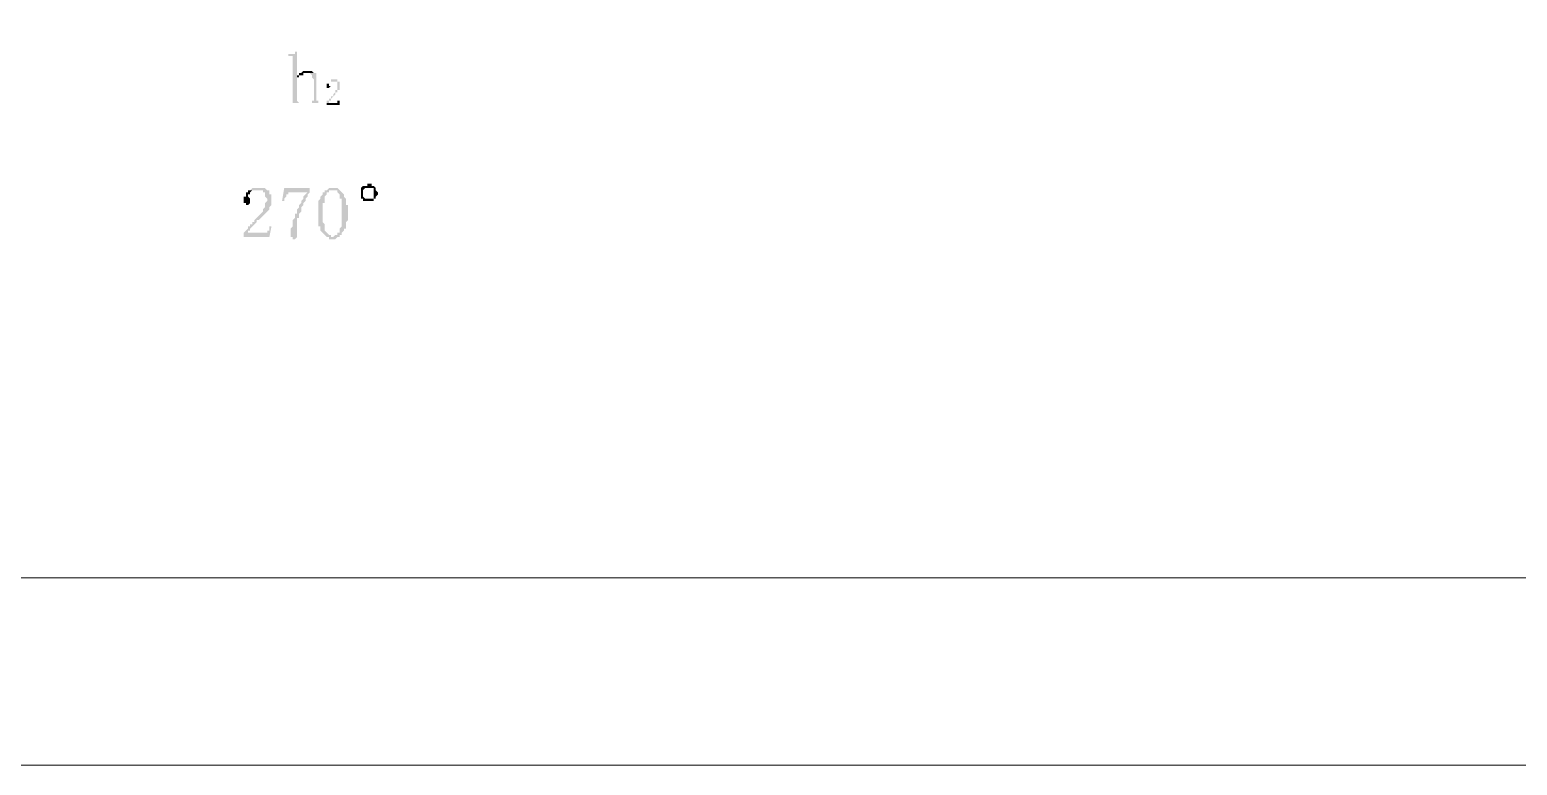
# Model space of a CAD drawing. Header units: millimetres. Extents: x 6 to 291, y 3 to 207.
# Drawn here: x 53.87 to 83.44, y 3.17 to 17.79 of the extents above; entities that cross this region are included whole.
import ezdxf

# ---------------------------------------------------------------- set-up
doc = ezdxf.new("R2010")
doc.units = ezdxf.units.MM

msp = doc.modelspace()

# ---------------------------------------------------------------- hatches: boundary and pattern name
at = {"true_color": 0x00b8b8}
h = msp.add_hatch(color=132, dxfattribs=at)
h.dxf.hatch_style = 2
h.paths.add_polyline_path([(59.181859, 17.356667), (59.139526, 17.356667), (59.139526, 17.314333), (59.012526, 17.314333), (59.012526, 17.272), (59.097192, 17.272), (59.097192, 16.383), (59.097192, 16.340667), (59.012526, 16.340667), (59.266526, 16.340667), (59.224192, 16.340667), (59.181859, 16.383), (59.181859, 16.806333), (59.181859, 16.848667), (59.224192, 16.848667), (59.181859, 16.848667)])
h = msp.add_hatch(color=132, dxfattribs=at)
h.dxf.hatch_style = 2
h.paths.add_polyline_path([(59.393526, 16.975667), (59.308859, 16.975667), (59.266526, 16.933333), (59.224192, 16.933333), (59.224192, 16.891), (59.181859, 16.891), (59.181859, 16.848667), (59.224192, 16.848667), (59.224192, 16.891), (59.308859, 16.891), (59.308859, 16.933333), (59.520526, 16.933333), (59.478192, 16.975667), (59.435859, 16.975667)])
h = msp.add_hatch(color=132, dxfattribs=at)
h.dxf.hatch_style = 2
h.paths.add_polyline_path([(59.520526, 16.933333), (59.393526, 16.933333), (59.435859, 16.933333), (59.478192, 16.891), (59.478192, 16.848667), (59.520526, 16.806333), (59.520526, 16.383), (59.478192, 16.383), (59.478192, 16.340667), (59.435859, 16.340667), (59.647526, 16.340667), (59.605192, 16.340667), (59.605192, 16.383), (59.562859, 16.383), (59.562859, 16.848667), (59.562859, 16.933333)])
h = msp.add_hatch(color=132, dxfattribs=at)
h.dxf.hatch_style = 2
h.paths.add_polyline_path([(59.901526, 16.806333), (59.859192, 16.806333), (59.859192, 16.764), (59.986192, 16.764), (59.986192, 16.721667), (59.986192, 16.679333), (59.986192, 16.637), (59.986192, 16.594667), (59.943859, 16.594667), (59.943859, 16.552333), (59.901526, 16.51), (59.901526, 16.467667), (59.859192, 16.467667), (59.859192, 16.425333), (59.816859, 16.425333), (59.816859, 16.383), (59.774526, 16.383), (59.774526, 16.340667), (59.816859, 16.340667), (59.816859, 16.383), (59.859192, 16.383), (59.859192, 16.425333), (59.901526, 16.467667), (59.943859, 16.51), (59.943859, 16.552333), (59.986192, 16.552333), (59.986192, 16.594667), (60.028526, 16.594667), (60.028526, 16.637), (60.028526, 16.679333), (60.028526, 16.721667), (60.028526, 16.764), (59.986192, 16.764), (59.986192, 16.806333), (59.943859, 16.806333)])
h = msp.add_hatch(color=132, dxfattribs=at)
h.dxf.hatch_style = 2
h.paths.add_polyline_path([(59.859192, 16.764), (59.816859, 16.764), (59.816859, 16.721667), (59.774526, 16.721667), (59.774526, 16.679333), (59.774526, 16.637), (59.816859, 16.637), (59.859192, 16.679333), (59.816859, 16.679333), (59.816859, 16.721667), (59.816859, 16.764), (59.901526, 16.764)])
h = msp.add_hatch(color=132, dxfattribs=at)
h.dxf.hatch_style = 2
h.paths.add_polyline_path([(60.028526, 16.425333), (60.028526, 16.383), (59.986192, 16.383), (59.986192, 16.340667), (59.774526, 16.340667), (59.774526, 16.298333), (60.028526, 16.298333)])
h = msp.add_hatch(color=7)
h.dxf.hatch_style = 2
h.paths.add_polyline_path([(58.419859, 14.647333), (58.292859, 14.647333), (58.250526, 14.605), (58.504526, 14.605), (58.504526, 14.562667), (58.546859, 14.562667), (58.546859, 14.520333), (58.546859, 14.478), (58.589192, 14.435667), (58.589192, 14.393333), (58.546859, 14.351), (58.546859, 14.308667), (58.546859, 14.266333), (58.504526, 14.224), (58.504526, 14.181667), (58.462192, 14.139333), (58.419859, 14.097), (58.377526, 14.054667), (58.335192, 14.012333), (58.335192, 13.97), (58.292859, 13.97), (58.292859, 13.927667), (58.250526, 13.927667), (58.250526, 13.885333), (58.208192, 13.885333), (58.208192, 13.843), (58.165859, 13.800667), (58.123526, 13.758333), (58.123526, 13.716), (58.165859, 13.758333), (58.208192, 13.758333), (58.208192, 13.800667), (58.250526, 13.800667), (58.250526, 13.843), (58.292859, 13.885333), (58.335192, 13.927667), (58.377526, 13.97), (58.377526, 14.012333), (58.419859, 14.012333), (58.462192, 14.054667), (58.504526, 14.097), (58.546859, 14.139333), (58.589192, 14.181667), (58.631526, 14.224), (58.631526, 14.266333), (58.673859, 14.308667), (58.673859, 14.393333), (58.673859, 14.478), (58.673859, 14.520333), (58.631526, 14.520333), (58.631526, 14.605), (58.589192, 14.605), (58.546859, 14.647333)])
h = msp.add_hatch(color=7)
h.dxf.hatch_style = 2
h.paths.add_polyline_path([(58.250526, 14.605), (58.208192, 14.605), (58.208192, 14.562667), (58.165859, 14.562667), (58.165859, 14.478), (58.123526, 14.478), (58.123526, 14.393333), (58.123526, 14.351), (58.165859, 14.351), (58.165859, 14.308667), (58.208192, 14.308667), (58.250526, 14.351), (58.250526, 14.393333), (58.250526, 14.435667), (58.208192, 14.478), (58.208192, 14.520333), (58.250526, 14.520333), (58.250526, 14.562667), (58.292859, 14.605), (58.377526, 14.605)])
h = msp.add_hatch(color=7)
h.dxf.hatch_style = 2
h.paths.add_polyline_path([(59.435859, 14.647333), (58.927859, 14.647333), (58.885526, 14.393333), (58.927859, 14.393333), (58.927859, 14.435667), (58.970192, 14.478), (58.970192, 14.520333), (59.012526, 14.520333), (59.012526, 14.562667), (59.435859, 14.562667), (59.435859, 14.605)])
h = msp.add_hatch(color=7)
h.dxf.hatch_style = 2
h.paths.add_polyline_path([(59.435859, 14.562667), (59.393526, 14.562667), (59.351192, 14.520333), (59.308859, 14.478), (59.308859, 14.435667), (59.266526, 14.393333), (59.266526, 14.351), (59.224192, 14.308667), (59.224192, 14.266333), (59.181859, 14.224), (59.181859, 14.181667), (59.181859, 14.139333), (59.139526, 14.139333), (59.139526, 14.097), (59.139526, 14.054667), (59.097192, 14.012333), (59.097192, 13.885333), (59.054859, 13.843), (59.054859, 13.800667), (59.054859, 13.716), (59.054859, 13.673667), (59.097192, 13.673667), (59.097192, 13.631333), (59.139526, 13.631333), (59.181859, 13.673667), (59.181859, 13.758333), (59.181859, 13.843), (59.181859, 13.885333), (59.181859, 13.97), (59.181859, 14.054667), (59.224192, 14.054667), (59.224192, 14.139333), (59.266526, 14.181667), (59.266526, 14.224), (59.266526, 14.266333), (59.308859, 14.308667), (59.308859, 14.351), (59.351192, 14.393333), (59.351192, 14.435667), (59.393526, 14.478), (59.393526, 14.520333)])
h = msp.add_hatch(color=7)
h.dxf.hatch_style = 2
h.paths.add_polyline_path([(59.774526, 14.605), (59.732192, 14.605), (59.732192, 14.562667), (59.689859, 14.562667), (59.689859, 14.520333), (59.647526, 14.478), (59.647526, 14.435667), (59.605192, 14.393333), (59.605192, 14.351), (59.605192, 14.266333), (59.605192, 14.139333), (59.605192, 14.054667), (59.605192, 13.927667), (59.605192, 13.885333), (59.647526, 13.885333), (59.647526, 13.800667), (59.689859, 13.758333), (59.732192, 13.716), (59.774526, 13.673667), (59.816859, 13.673667), (59.816859, 13.631333), (59.943859, 13.631333), (59.986192, 13.673667), (60.028526, 13.673667), (59.859192, 13.673667), (59.859192, 13.716), (59.816859, 13.716), (59.774526, 13.758333), (59.732192, 13.800667), (59.732192, 13.843), (59.732192, 13.885333), (59.732192, 13.927667), (59.689859, 13.97), (59.689859, 14.097), (59.689859, 14.224), (59.689859, 14.351), (59.732192, 14.351), (59.732192, 14.435667), (59.732192, 14.478), (59.774526, 14.520333), (59.774526, 14.562667), (59.816859, 14.562667), (59.816859, 14.605), (59.901526, 14.605)])
h = msp.add_hatch(color=7)
h.dxf.hatch_style = 2
h.paths.add_polyline_path([(59.901526, 14.647333), (59.816859, 14.647333), (59.774526, 14.605), (59.986192, 14.605), (59.986192, 14.562667), (60.028526, 14.520333), (60.028526, 14.478), (60.028526, 14.435667), (60.070859, 14.435667), (60.070859, 14.393333), (60.070859, 14.266333), (60.070859, 14.139333), (60.070859, 13.97), (60.070859, 13.885333), (60.028526, 13.843), (60.028526, 13.758333), (59.986192, 13.758333), (59.986192, 13.716), (59.943859, 13.716), (59.901526, 13.673667), (60.028526, 13.673667), (60.028526, 13.716), (60.070859, 13.716), (60.070859, 13.758333), (60.113192, 13.800667), (60.113192, 13.843), (60.155526, 13.843), (60.155526, 13.885333), (60.155526, 13.97), (60.197859, 14.012333), (60.197859, 14.097), (60.197859, 14.139333), (60.197859, 14.308667), (60.155526, 14.308667), (60.155526, 14.393333), (60.155526, 14.435667), (60.113192, 14.478), (60.113192, 14.520333), (60.070859, 14.562667), (60.028526, 14.605), (59.986192, 14.647333)])
h = msp.add_hatch(color=7)
h.dxf.hatch_style = 2
h.paths.add_polyline_path([(60.494192, 14.689667), (60.451859, 14.647333), (60.451859, 14.562667), (60.451859, 14.520333), (60.451859, 14.435667), (60.621192, 14.435667), (60.536526, 14.435667), (60.494192, 14.478), (60.494192, 14.520333), (60.494192, 14.605), (60.536526, 14.647333), (60.621192, 14.647333)])
h = msp.add_hatch(color=7)
h.dxf.hatch_style = 2
h.paths.add_polyline_path([(60.621192, 14.732), (60.578859, 14.732), (60.578859, 14.689667), (60.494192, 14.689667), (60.621192, 14.647333), (60.705859, 14.647333), (60.705859, 14.562667), (60.705859, 14.520333), (60.705859, 14.435667), (60.494192, 14.435667), (60.494192, 14.393333), (60.705859, 14.393333), (60.705859, 14.435667), (60.748192, 14.435667), (60.748192, 14.478), (60.790526, 14.520333), (60.790526, 14.562667), (60.748192, 14.605), (60.748192, 14.647333), (60.705859, 14.689667), (60.663526, 14.689667), (60.663526, 14.732)])
h = msp.add_hatch(color=7)
h.dxf.hatch_style = 2
h.paths.add_polyline_path([(58.673859, 13.885333), (58.631526, 13.885333), (58.631526, 13.843), (58.631526, 13.800667), (58.589192, 13.800667), (58.589192, 13.758333), (58.165859, 13.758333), (58.123526, 13.716), (58.123526, 13.673667), (58.631526, 13.673667)])

# ---------------------------------------------------------------- linework, layer by layer
at = {"color": 8, "lineweight": 0, "true_color": 0x808080}
msp.add_lwpolyline([(290.829944, 3.175), (290.829944, 206.629), (6.138277, 206.629), (6.138277, 3.175)], close=True, dxfattribs=at)
at = {"color": 7, "lineweight": 0}
msp.add_lwpolyline([(287.10461, 6.900333), (287.10461, 202.903667), (9.86361, 202.903667), (9.86361, 6.900333)], close=True, dxfattribs=at)

doc.saveas('drawing.dxf')
